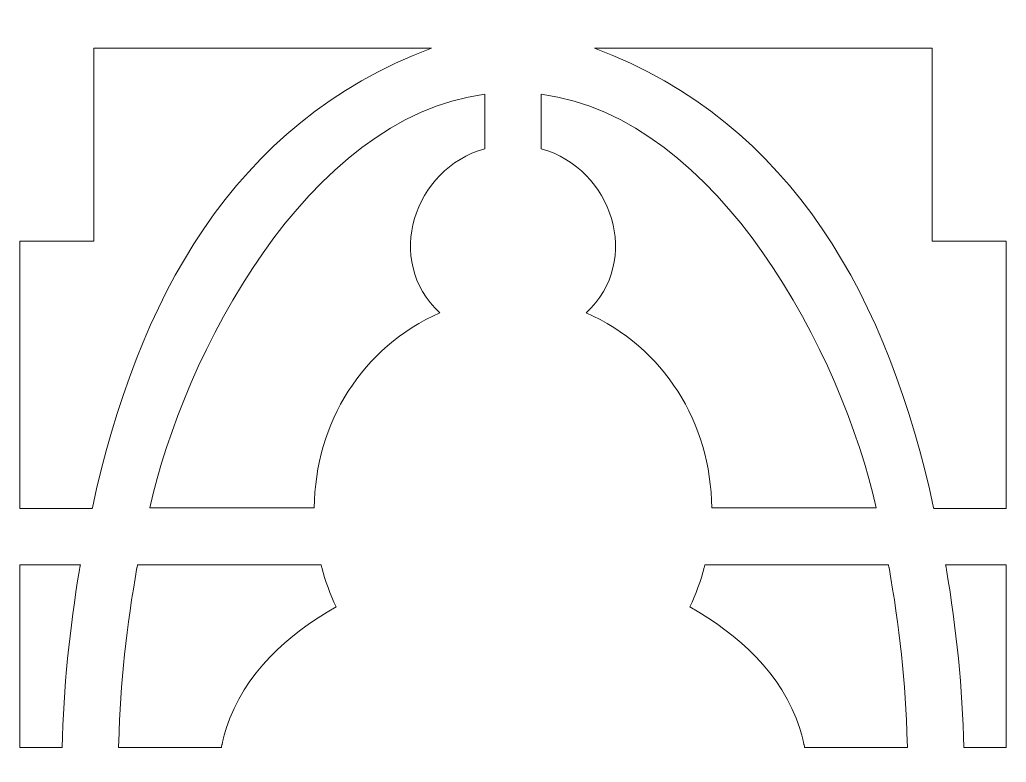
# Model space of a CAD drawing. Header units: centimetres. Extents: x -14.5 to -8.2, y -2.9 to 9.
# Drawn here: x -11.264 to -9.298, y -1.432 to 0.048 of the extents above; entities that cross this region are included whole.
import ezdxf

# ---------------------------------------------------------------- set-up
doc = ezdxf.new("R2010")
doc.units = ezdxf.units.CM
doc.header["$MEASUREMENT"] = 0
doc.layers.add('layer 1', color=7, linetype='Continuous')

msp = doc.modelspace()

# ---------------------------------------------------------------- linework, layer by layer
at = {"layer": 'layer 1', "color": 250, "lineweight": 9}
for points, knots in [([(-14.45908, 9.00076), (-14.45908, 9.00076), (-14.34683, 9.00076), (-14.34683, 9.00076), (-14.34683, 9.00076), (-14.34683, 9.00076), (-8.2929, 9.00076), (-8.2929, 9.00076), (-8.2929, 9.00076), (-8.2929, 9.00076), (-8.18065, 9.00076), (-8.18065, 9.00076), (-8.18065, 9.00076), (-8.18065, 9.00076), (-8.18065, 8.88851), (-8.18065, 8.88851), (-8.18065, 8.88851), (-8.18065, 8.88851), (-8.18065, -2.76204), (-8.18065, -2.76204), (-8.18065, -2.76204), (-8.18065, -2.76204), (-8.18065, -2.87429), (-8.18065, -2.87429), (-8.18065, -2.87429), (-8.18065, -2.87429), (-8.2929, -2.87429), (-8.2929, -2.87429), (-8.2929, -2.87429), (-8.2929, -2.87429), (-14.34683, -2.87429), (-14.34683, -2.87429), (-14.34683, -2.87429), (-14.34683, -2.87429), (-14.45908, -2.87429), (-14.45908, -2.87429), (-14.45908, -2.87429), (-14.45908, -2.87429), (-14.45908, -2.76204), (-14.45908, -2.76204), (-14.45908, -2.76204), (-14.45908, -2.76204), (-14.45908, 8.88851), (-14.45908, 8.88851), (-14.45908, 8.88851), (-14.45908, 8.88851), (-14.45908, 9.00076), (-14.45908, 9.00076)], [0, 0, 0, 0, 0.0769231, 0.0769231, 0.0769231, 0.0769231, 0.1538462, 0.1538462, 0.1538462, 0.1538462, 0.2307692, 0.2307692, 0.2307692, 0.2307692, 0.3076923, 0.3076923, 0.3076923, 0.3076923, 0.3846154, 0.3846154, 0.3846154, 0.3846154, 0.4615385, 0.4615385, 0.4615385, 0.4615385, 0.5384615, 0.5384615, 0.5384615, 0.5384615, 0.6153846, 0.6153846, 0.6153846, 0.6153846, 0.6923077, 0.6923077, 0.6923077, 0.6923077, 0.7692308, 0.7692308, 0.7692308, 0.7692308, 0.8461538, 0.8461538, 0.8461538, 0.8461538, 1, 1, 1, 1]), ([(-11.26361, -0.92574), (-11.26361, -0.92574), (-11.26361, -0.39312), (-11.26361, -0.39312), (-11.26361, -0.39312), (-11.26361, -0.39312), (-11.12195, -0.39312), (-11.12195, -0.39312), (-11.12195, -0.39312), (-11.12195, -0.39312), (-11.11602, -0.39312), (-11.11602, -0.39312), (-11.11602, -0.39312), (-11.11602, -0.39312), (-11.11602, -0.00817), (-11.11602, -0.00817), (-11.11602, -0.00817), (-11.11602, -0.00817), (-10.44323, -0.00817), (-10.44323, -0.00817), (-10.44323, -0.00817), (-10.84001, -0.1569), (-11.03062, -0.51374), (-11.11897, -0.92473), (-11.11897, -0.92473), (-11.11897, -0.92473), (-11.11905, -0.92506), (-11.11905, -0.92506), (-11.11905, -0.92506), (-11.11905, -0.92506), (-11.11906, -0.92506), (-11.11906, -0.92506), (-11.11906, -0.92506), (-11.11906, -0.92506), (-11.11913, -0.9254), (-11.11913, -0.9254), (-11.11913, -0.9254), (-11.11913, -0.9254), (-11.11913, -0.9254), (-11.11913, -0.9254), (-11.11913, -0.9254), (-11.11913, -0.9254), (-11.11923, -0.92574), (-11.11923, -0.92574), (-11.11923, -0.92574), (-11.11923, -0.92574), (-11.11924, -0.92574), (-11.11924, -0.92574), (-11.11924, -0.92574), (-11.11924, -0.92574), (-11.26361, -0.92574), (-11.26361, -0.92574)], [0, 0, 0, 0, 0.0714286, 0.0714286, 0.0714286, 0.0714286, 0.1428571, 0.1428571, 0.1428571, 0.1428571, 0.2142857, 0.2142857, 0.2142857, 0.2142857, 0.2857143, 0.2857143, 0.2857143, 0.2857143, 0.3571429, 0.3571429, 0.3571429, 0.3571429, 0.4285714, 0.4285714, 0.4285714, 0.4285714, 0.5, 0.5, 0.5, 0.5, 0.5714286, 0.5714286, 0.5714286, 0.5714286, 0.6428571, 0.6428571, 0.6428571, 0.6428571, 0.7142857, 0.7142857, 0.7142857, 0.7142857, 0.7857143, 0.7857143, 0.7857143, 0.7857143, 0.8571429, 0.8571429, 0.8571429, 0.8571429, 1, 1, 1, 1]), ([(-10.11863, -0.00817), (-10.11863, -0.00817), (-9.44586, -0.00817), (-9.44586, -0.00817), (-9.44586, -0.00817), (-9.44586, -0.00817), (-9.44586, -0.39209), (-9.44586, -0.39209), (-9.44586, -0.39209), (-9.44586, -0.39209), (-9.44584, -0.39209), (-9.44584, -0.39209), (-9.44584, -0.39209), (-9.44584, -0.39209), (-9.44584, -0.39312), (-9.44584, -0.39312), (-9.44584, -0.39312), (-9.44584, -0.39312), (-9.43989, -0.39312), (-9.43989, -0.39312), (-9.43989, -0.39312), (-9.43989, -0.39312), (-9.43957, -0.39312), (-9.43957, -0.39312), (-9.43957, -0.39312), (-9.43957, -0.39312), (-9.43364, -0.39311), (-9.43364, -0.39311), (-9.43364, -0.39311), (-9.43364, -0.39311), (-9.43331, -0.39311), (-9.43331, -0.39311), (-9.43331, -0.39311), (-9.43331, -0.39311), (-9.42738, -0.39312), (-9.42738, -0.39312), (-9.42738, -0.39312), (-9.42738, -0.39312), (-9.42704, -0.39312), (-9.42704, -0.39312), (-9.42704, -0.39312), (-9.42704, -0.39312), (-9.4211, -0.39312), (-9.4211, -0.39312), (-9.4211, -0.39312), (-9.4211, -0.39312), (-9.42073, -0.39312), (-9.42073, -0.39312), (-9.42073, -0.39312), (-9.42073, -0.39312), (-9.41484, -0.39312), (-9.41484, -0.39312), (-9.41484, -0.39312), (-9.41484, -0.39312), (-9.41448, -0.39312), (-9.41448, -0.39312), (-9.41448, -0.39312), (-9.41448, -0.39312), (-9.40855, -0.39312), (-9.40855, -0.39312), (-9.40855, -0.39312), (-9.40855, -0.39312), (-9.40819, -0.39312), (-9.40819, -0.39312), (-9.40819, -0.39312), (-9.40819, -0.39312), (-9.40224, -0.39312), (-9.40224, -0.39312), (-9.40224, -0.39312), (-9.40224, -0.39312), (-9.40192, -0.39312), (-9.40192, -0.39312), (-9.40192, -0.39312), (-9.40192, -0.39312), (-9.39598, -0.39312), (-9.39598, -0.39312), (-9.39598, -0.39312), (-9.39598, -0.39312), (-9.39563, -0.39312), (-9.39563, -0.39312), (-9.39563, -0.39312), (-9.39563, -0.39312), (-9.38969, -0.39312), (-9.38969, -0.39312), (-9.38969, -0.39312), (-9.38969, -0.39312), (-9.38937, -0.39312), (-9.38937, -0.39312), (-9.38937, -0.39312), (-9.38937, -0.39312), (-9.38343, -0.39312), (-9.38343, -0.39312), (-9.38343, -0.39312), (-9.38343, -0.39312), (-9.38308, -0.39312), (-9.38308, -0.39312), (-9.38308, -0.39312), (-9.38308, -0.39312), (-9.37714, -0.39312), (-9.37714, -0.39312), (-9.37714, -0.39312), (-9.37714, -0.39312), (-9.37683, -0.39312), (-9.37683, -0.39312), (-9.37683, -0.39312), (-9.37683, -0.39312), (-9.37086, -0.39312), (-9.37086, -0.39312), (-9.37086, -0.39312), (-9.37086, -0.39312), (-9.3705, -0.39312), (-9.3705, -0.39312), (-9.3705, -0.39312), (-9.3705, -0.39312), (-9.36457, -0.39312), (-9.36457, -0.39312), (-9.36457, -0.39312), (-9.36457, -0.39312), (-9.36426, -0.39312), (-9.36426, -0.39312), (-9.36426, -0.39312), (-9.36426, -0.39312), (-9.35832, -0.39312), (-9.35832, -0.39312), (-9.35832, -0.39312), (-9.35832, -0.39312), (-9.35796, -0.39308), (-9.35796, -0.39308), (-9.35796, -0.39308), (-9.35796, -0.39308), (-9.35202, -0.39312), (-9.35202, -0.39312), (-9.35202, -0.39312), (-9.35202, -0.39312), (-9.35169, -0.39312), (-9.35169, -0.39312), (-9.35169, -0.39312), (-9.35169, -0.39312), (-9.34576, -0.39312), (-9.34576, -0.39312), (-9.34576, -0.39312), (-9.34576, -0.39312), (-9.34539, -0.39312), (-9.34539, -0.39312), (-9.34539, -0.39312), (-9.34539, -0.39312), (-9.33946, -0.39312), (-9.33946, -0.39312), (-9.33946, -0.39312), (-9.33946, -0.39312), (-9.33913, -0.39315), (-9.33913, -0.39315), (-9.33913, -0.39315), (-9.33913, -0.39315), (-9.33319, -0.39312), (-9.33319, -0.39312), (-9.33319, -0.39312), (-9.33319, -0.39312), (-9.33287, -0.39312), (-9.33287, -0.39312), (-9.33287, -0.39312), (-9.33287, -0.39312), (-9.32694, -0.39312), (-9.32694, -0.39312), (-9.32694, -0.39312), (-9.32694, -0.39312), (-9.32661, -0.39312), (-9.32661, -0.39312), (-9.32661, -0.39312), (-9.32661, -0.39312), (-9.32066, -0.39312), (-9.32066, -0.39312), (-9.32066, -0.39312), (-9.32066, -0.39312), (-9.32031, -0.39312), (-9.32031, -0.39312), (-9.32031, -0.39312), (-9.32031, -0.39312), (-9.31437, -0.39312), (-9.31437, -0.39312), (-9.31437, -0.39312), (-9.31437, -0.39312), (-9.31406, -0.39312), (-9.31406, -0.39312), (-9.31406, -0.39312), (-9.31406, -0.39312), (-9.30811, -0.39312), (-9.30811, -0.39312), (-9.30811, -0.39312), (-9.30811, -0.39312), (-9.30777, -0.39312), (-9.30777, -0.39312), (-9.30777, -0.39312), (-9.30777, -0.39312), (-9.3018, -0.39312), (-9.3018, -0.39312), (-9.3018, -0.39312), (-9.3018, -0.39312), (-9.30149, -0.39311), (-9.30149, -0.39311), (-9.30149, -0.39311), (-9.30149, -0.39311), (-9.29827, -0.39312), (-9.29827, -0.39312), (-9.29827, -0.39312), (-9.29827, -0.39312), (-9.29827, -0.92574), (-9.29827, -0.92574), (-9.29827, -0.92574), (-9.29827, -0.92574), (-9.44264, -0.92574), (-9.44264, -0.92574), (-9.44264, -0.92574), (-9.44264, -0.92574), (-9.44265, -0.92574), (-9.44265, -0.92574), (-9.44265, -0.92574), (-9.44265, -0.92574), (-9.44274, -0.9254), (-9.44274, -0.9254), (-9.44274, -0.9254), (-9.44274, -0.9254), (-9.44274, -0.9254), (-9.44274, -0.9254), (-9.44274, -0.9254), (-9.44274, -0.9254), (-9.4428, -0.92506), (-9.4428, -0.92506), (-9.4428, -0.92506), (-9.4428, -0.92506), (-9.44282, -0.92506), (-9.44282, -0.92506), (-9.44282, -0.92506), (-9.44282, -0.92506), (-9.4429, -0.92473), (-9.4429, -0.92473), (-9.4429, -0.92473), (-9.53123, -0.51374), (-9.72185, -0.1569), (-10.11863, -0.00817)], [0, 0, 0, 0, 0.0163934, 0.0163934, 0.0163934, 0.0163934, 0.0327869, 0.0327869, 0.0327869, 0.0327869, 0.0491803, 0.0491803, 0.0491803, 0.0491803, 0.0655738, 0.0655738, 0.0655738, 0.0655738, 0.0819672, 0.0819672, 0.0819672, 0.0819672, 0.0983607, 0.0983607, 0.0983607, 0.0983607, 0.1147541, 0.1147541, 0.1147541, 0.1147541, 0.1311475, 0.1311475, 0.1311475, 0.1311475, 0.147541, 0.147541, 0.147541, 0.147541, 0.1639344, 0.1639344, 0.1639344, 0.1639344, 0.1803279, 0.1803279, 0.1803279, 0.1803279, 0.1967213, 0.1967213, 0.1967213, 0.1967213, 0.2131148, 0.2131148, 0.2131148, 0.2131148, 0.2295082, 0.2295082, 0.2295082, 0.2295082, 0.2459016, 0.2459016, 0.2459016, 0.2459016, 0.2622951, 0.2622951, 0.2622951, 0.2622951, 0.2786885, 0.2786885, 0.2786885, 0.2786885, 0.295082, 0.295082, 0.295082, 0.295082, 0.3114754, 0.3114754, 0.3114754, 0.3114754, 0.3278689, 0.3278689, 0.3278689, 0.3278689, 0.3442623, 0.3442623, 0.3442623, 0.3442623, 0.3606557, 0.3606557, 0.3606557, 0.3606557, 0.3770492, 0.3770492, 0.3770492, 0.3770492, 0.3934426, 0.3934426, 0.3934426, 0.3934426, 0.4098361, 0.4098361, 0.4098361, 0.4098361, 0.4262295, 0.4262295, 0.4262295, 0.4262295, 0.442623, 0.442623, 0.442623, 0.442623, 0.4590164, 0.4590164, 0.4590164, 0.4590164, 0.4754098, 0.4754098, 0.4754098, 0.4754098, 0.4918033, 0.4918033, 0.4918033, 0.4918033, 0.5081967, 0.5081967, 0.5081967, 0.5081967, 0.5245902, 0.5245902, 0.5245902, 0.5245902, 0.5409836, 0.5409836, 0.5409836, 0.5409836, 0.557377, 0.557377, 0.557377, 0.557377, 0.5737705, 0.5737705, 0.5737705, 0.5737705, 0.5901639, 0.5901639, 0.5901639, 0.5901639, 0.6065574, 0.6065574, 0.6065574, 0.6065574, 0.6229508, 0.6229508, 0.6229508, 0.6229508, 0.6393443, 0.6393443, 0.6393443, 0.6393443, 0.6557377, 0.6557377, 0.6557377, 0.6557377, 0.6721311, 0.6721311, 0.6721311, 0.6721311, 0.6885246, 0.6885246, 0.6885246, 0.6885246, 0.704918, 0.704918, 0.704918, 0.704918, 0.7213115, 0.7213115, 0.7213115, 0.7213115, 0.7377049, 0.7377049, 0.7377049, 0.7377049, 0.7540984, 0.7540984, 0.7540984, 0.7540984, 0.7704918, 0.7704918, 0.7704918, 0.7704918, 0.7868852, 0.7868852, 0.7868852, 0.7868852, 0.8032787, 0.8032787, 0.8032787, 0.8032787, 0.8196721, 0.8196721, 0.8196721, 0.8196721, 0.8360656, 0.8360656, 0.8360656, 0.8360656, 0.852459, 0.852459, 0.852459, 0.852459, 0.8688525, 0.8688525, 0.8688525, 0.8688525, 0.8852459, 0.8852459, 0.8852459, 0.8852459, 0.9016393, 0.9016393, 0.9016393, 0.9016393, 0.9180328, 0.9180328, 0.9180328, 0.9180328, 0.9344262, 0.9344262, 0.9344262, 0.9344262, 0.9508197, 0.9508197, 0.9508197, 0.9508197, 0.9672131, 0.9672131, 0.9672131, 0.9672131, 1, 1, 1, 1]), ([(-11.00444, -0.92473), (-10.93746, -0.6215), (-10.69259, -0.1474), (-10.33721, -0.09995), (-10.33721, -0.09995), (-10.33721, -0.09995), (-10.33721, -0.20886), (-10.33721, -0.20886), (-10.33721, -0.20886), (-10.47836, -0.24773), (-10.53941, -0.43215), (-10.42657, -0.53552), (-10.42657, -0.53552), (-10.42657, -0.53552), (-10.42658, -0.53553), (-10.42658, -0.53553), (-10.42658, -0.53553), (-10.58113, -0.60412), (-10.6756, -0.75477), (-10.67674, -0.92472), (-10.67674, -0.92472), (-10.67674, -0.92472), (-11.00444, -0.92473), (-11.00444, -0.92473)], [0, 0, 0, 0, 0.1428571, 0.1428571, 0.1428571, 0.1428571, 0.2857143, 0.2857143, 0.2857143, 0.2857143, 0.4285714, 0.4285714, 0.4285714, 0.4285714, 0.5714286, 0.5714286, 0.5714286, 0.5714286, 0.7142857, 0.7142857, 0.7142857, 0.7142857, 1, 1, 1, 1]), ([(-9.55743, -0.92473), (-9.6244, -0.6215), (-9.86927, -0.1474), (-10.22466, -0.09995), (-10.22466, -0.09995), (-10.22466, -0.09995), (-10.22466, -0.20886), (-10.22466, -0.20886), (-10.22466, -0.20886), (-10.08353, -0.24773), (-10.02246, -0.43214), (-10.13531, -0.53552), (-10.13531, -0.53552), (-10.13531, -0.53552), (-10.13528, -0.53553), (-10.13528, -0.53553), (-10.13528, -0.53553), (-9.98077, -0.60412), (-9.88627, -0.75476), (-9.88513, -0.92473), (-9.88513, -0.92473), (-9.88513, -0.92473), (-9.55743, -0.92473), (-9.55743, -0.92473)], [0, 0, 0, 0, 0.1428571, 0.1428571, 0.1428571, 0.1428571, 0.2857143, 0.2857143, 0.2857143, 0.2857143, 0.4285714, 0.4285714, 0.4285714, 0.4285714, 0.5714286, 0.5714286, 0.5714286, 0.5714286, 0.7142857, 0.7142857, 0.7142857, 0.7142857, 1, 1, 1, 1]), ([(-11.26361, -1.4023), (-11.26361, -1.4023), (-11.26361, -1.03798), (-11.26361, -1.03798), (-11.26361, -1.03798), (-11.26361, -1.03798), (-11.14289, -1.03798), (-11.14289, -1.03798), (-11.14289, -1.03798), (-11.14289, -1.03798), (-11.14363, -1.04243), (-11.14363, -1.04243), (-11.14363, -1.04243), (-11.14363, -1.04243), (-11.14363, -1.04241), (-11.14363, -1.04241), (-11.14363, -1.04241), (-11.14363, -1.04241), (-11.14365, -1.04243), (-11.14365, -1.04243), (-11.14365, -1.04243), (-11.14365, -1.04243), (-11.14367, -1.04243), (-11.14367, -1.04243), (-11.14367, -1.04243), (-11.14367, -1.04243), (-11.14462, -1.0479), (-11.14462, -1.0479), (-11.14462, -1.0479), (-11.14462, -1.0479), (-11.14463, -1.04789), (-11.14463, -1.04789), (-11.14463, -1.04789), (-11.14463, -1.04789), (-11.14464, -1.04788), (-11.14464, -1.04788), (-11.14464, -1.04788), (-11.14464, -1.04788), (-11.14466, -1.04789), (-11.14466, -1.04789), (-11.14466, -1.04789), (-11.16407, -1.16499), (-11.17638, -1.28371), (-11.1793, -1.4023), (-11.1793, -1.4023), (-11.1793, -1.4023), (-11.17931, -1.4023), (-11.17931, -1.4023), (-11.17931, -1.4023), (-11.17931, -1.4023), (-11.26361, -1.4023), (-11.26361, -1.4023)], [0, 0, 0, 0, 0.0714286, 0.0714286, 0.0714286, 0.0714286, 0.1428571, 0.1428571, 0.1428571, 0.1428571, 0.2142857, 0.2142857, 0.2142857, 0.2142857, 0.2857143, 0.2857143, 0.2857143, 0.2857143, 0.3571429, 0.3571429, 0.3571429, 0.3571429, 0.4285714, 0.4285714, 0.4285714, 0.4285714, 0.5, 0.5, 0.5, 0.5, 0.5714286, 0.5714286, 0.5714286, 0.5714286, 0.6428571, 0.6428571, 0.6428571, 0.6428571, 0.7142857, 0.7142857, 0.7142857, 0.7142857, 0.7857143, 0.7857143, 0.7857143, 0.7857143, 0.8571429, 0.8571429, 0.8571429, 0.8571429, 1, 1, 1, 1]), ([(-10.63315, -1.12154), (-10.73015, -1.17719), (-10.81656, -1.25393), (-10.8521, -1.3639), (-10.8521, -1.3639), (-10.8521, -1.3639), (-10.85211, -1.3639), (-10.85211, -1.3639), (-10.85211, -1.3639), (-10.85211, -1.3639), (-10.85251, -1.36515), (-10.85251, -1.36515), (-10.85251, -1.36515), (-10.85251, -1.36515), (-10.85252, -1.36515), (-10.85252, -1.36515), (-10.85252, -1.36515), (-10.85252, -1.36515), (-10.85346, -1.36827), (-10.85346, -1.36827), (-10.85346, -1.36827), (-10.85346, -1.36827), (-10.85347, -1.36827), (-10.85347, -1.36827), (-10.85347, -1.36827), (-10.85347, -1.36827), (-10.85364, -1.36887), (-10.85364, -1.36887), (-10.85364, -1.36887), (-10.85364, -1.36887), (-10.85365, -1.36887), (-10.85365, -1.36887), (-10.85365, -1.36887), (-10.85365, -1.36887), (-10.85367, -1.36894), (-10.85367, -1.36894), (-10.85367, -1.36894), (-10.85367, -1.36894), (-10.85368, -1.36893), (-10.85368, -1.36893), (-10.85368, -1.36893), (-10.85368, -1.36893), (-10.85475, -1.37266), (-10.85475, -1.37266), (-10.85475, -1.37266), (-10.85475, -1.37266), (-10.85476, -1.37266), (-10.85476, -1.37266), (-10.85476, -1.37266), (-10.85476, -1.37266), (-10.8549, -1.3732), (-10.8549, -1.3732), (-10.8549, -1.3732), (-10.8549, -1.3732), (-10.85492, -1.37322), (-10.85492, -1.37322), (-10.85492, -1.37322), (-10.85492, -1.37322), (-10.85606, -1.37735), (-10.85606, -1.37735), (-10.85606, -1.37735), (-10.85606, -1.37735), (-10.85607, -1.37735), (-10.85607, -1.37735), (-10.85607, -1.37735), (-10.85607, -1.37735), (-10.85619, -1.37783), (-10.85619, -1.37783), (-10.85619, -1.37783), (-10.85619, -1.37783), (-10.8562, -1.37783), (-10.8562, -1.37783), (-10.8562, -1.37783), (-10.8562, -1.37783), (-10.85742, -1.38252), (-10.85742, -1.38252), (-10.85742, -1.38252), (-10.85742, -1.38252), (-10.85744, -1.38252), (-10.85744, -1.38252), (-10.85744, -1.38252), (-10.85744, -1.38252), (-10.85745, -1.38262), (-10.85745, -1.38262), (-10.85745, -1.38262), (-10.85745, -1.38262), (-10.85746, -1.38262), (-10.85746, -1.38262), (-10.85746, -1.38262), (-10.85746, -1.38262), (-10.85821, -1.38568), (-10.85821, -1.38568), (-10.85821, -1.38568), (-10.85821, -1.38568), (-10.85822, -1.38568), (-10.85822, -1.38568), (-10.85822, -1.38568), (-10.85822, -1.38568), (-10.85834, -1.38626), (-10.85834, -1.38626), (-10.85834, -1.38626), (-10.85834, -1.38626), (-10.85835, -1.38626), (-10.85835, -1.38626), (-10.85835, -1.38626), (-10.85835, -1.38626), (-10.85957, -1.39158), (-10.85957, -1.39158), (-10.85957, -1.39158), (-10.85957, -1.39158), (-10.85959, -1.39158), (-10.85959, -1.39158), (-10.85959, -1.39158), (-10.85959, -1.39158), (-10.85971, -1.39215), (-10.85971, -1.39215), (-10.85971, -1.39215), (-10.85971, -1.39215), (-10.85972, -1.39215), (-10.85972, -1.39215), (-10.85972, -1.39215), (-10.85972, -1.39215), (-10.86044, -1.39567), (-10.86044, -1.39567), (-10.86044, -1.39567), (-10.86044, -1.39567), (-10.86046, -1.39569), (-10.86046, -1.39569), (-10.86046, -1.39569), (-10.86046, -1.39569), (-10.86056, -1.39623), (-10.86056, -1.39623), (-10.86056, -1.39623), (-10.86056, -1.39623), (-10.86058, -1.39623), (-10.86058, -1.39623), (-10.86058, -1.39623), (-10.86058, -1.39623), (-10.86071, -1.39692), (-10.86071, -1.39692), (-10.86071, -1.39692), (-10.86071, -1.39692), (-10.86072, -1.39691), (-10.86072, -1.39691), (-10.86072, -1.39691), (-10.86072, -1.39691), (-10.8614, -1.40038), (-10.8614, -1.40038), (-10.8614, -1.40038), (-10.8614, -1.40038), (-10.86141, -1.40038), (-10.86141, -1.40038), (-10.86141, -1.40038), (-10.86141, -1.40038), (-10.8618, -1.4023), (-10.8618, -1.4023), (-10.8618, -1.4023), (-10.8618, -1.4023), (-10.86178, -1.40231), (-10.86178, -1.40231), (-10.86178, -1.40231), (-10.86178, -1.40231), (-10.8618, -1.4023), (-10.8618, -1.4023), (-10.8618, -1.4023), (-10.8618, -1.4023), (-11.06672, -1.4023), (-11.06672, -1.4023), (-11.06672, -1.4023), (-11.06672, -1.4023), (-11.06658, -1.3974), (-11.06658, -1.3974), (-11.06658, -1.3974), (-11.06658, -1.3974), (-11.06657, -1.3974), (-11.06657, -1.3974), (-11.06657, -1.3974), (-11.06657, -1.3974), (-11.06656, -1.3974), (-11.06656, -1.3974), (-11.06656, -1.3974), (-11.06656, -1.3974), (-11.06656, -1.39738), (-11.06656, -1.39738), (-11.06656, -1.39738), (-11.06656, -1.39738), (-11.06642, -1.39145), (-11.06642, -1.39145), (-11.06642, -1.39145), (-11.06642, -1.39145), (-11.06641, -1.39145), (-11.06641, -1.39145), (-11.06641, -1.39145), (-11.06641, -1.39145), (-11.0664, -1.39145), (-11.0664, -1.39145), (-11.0664, -1.39145), (-11.0664, -1.39145), (-11.0664, -1.39143), (-11.0664, -1.39143), (-11.0664, -1.39143), (-11.06308, -1.27453), (-11.05036, -1.15787), (-11.03003, -1.04344), (-11.03003, -1.04344), (-11.03003, -1.04344), (-11.03002, -1.04344), (-11.03002, -1.04344), (-11.03002, -1.04344), (-11.03002, -1.04344), (-11.03001, -1.04344), (-11.03001, -1.04344), (-11.03001, -1.04344), (-11.03001, -1.04344), (-11.03, -1.04344), (-11.03, -1.04344), (-11.03, -1.04344), (-11.03, -1.04344), (-11.02905, -1.03798), (-11.02905, -1.03798), (-11.02905, -1.03798), (-11.02905, -1.03798), (-11.02903, -1.03798), (-11.02903, -1.03798), (-11.02903, -1.03798), (-11.02903, -1.03798), (-11.02902, -1.03798), (-11.02902, -1.03798), (-11.02902, -1.03798), (-11.02902, -1.03798), (-11.02901, -1.03798), (-11.02901, -1.03798), (-11.02901, -1.03798), (-11.02901, -1.03798), (-10.66334, -1.03798), (-10.66334, -1.03798), (-10.66334, -1.03798), (-10.66334, -1.03798), (-10.66334, -1.03798), (-10.66334, -1.03798), (-10.66334, -1.03798), (-10.66334, -1.03798), (-10.66299, -1.03937), (-10.66299, -1.03937), (-10.66299, -1.03937), (-10.66299, -1.03937), (-10.66298, -1.03937), (-10.66298, -1.03937), (-10.66298, -1.03937), (-10.66298, -1.03937), (-10.66265, -1.04073), (-10.66265, -1.04073), (-10.66265, -1.04073), (-10.66265, -1.04073), (-10.66264, -1.04073), (-10.66264, -1.04073), (-10.66264, -1.04073), (-10.66264, -1.04073), (-10.66228, -1.04211), (-10.66228, -1.04211), (-10.66228, -1.04211), (-10.66228, -1.04211), (-10.66227, -1.04212), (-10.66227, -1.04212), (-10.66227, -1.04212), (-10.66227, -1.04212), (-10.66196, -1.04347), (-10.66196, -1.04347), (-10.66196, -1.04347), (-10.66196, -1.04347), (-10.66195, -1.04347), (-10.66195, -1.04347), (-10.66195, -1.04347), (-10.65498, -1.07021), (-10.64515, -1.09654), (-10.63315, -1.12154)], [0, 0, 0, 0, 0.0142857, 0.0142857, 0.0142857, 0.0142857, 0.0285714, 0.0285714, 0.0285714, 0.0285714, 0.0428571, 0.0428571, 0.0428571, 0.0428571, 0.0571429, 0.0571429, 0.0571429, 0.0571429, 0.0714286, 0.0714286, 0.0714286, 0.0714286, 0.0857143, 0.0857143, 0.0857143, 0.0857143, 0.1, 0.1, 0.1, 0.1, 0.1142857, 0.1142857, 0.1142857, 0.1142857, 0.1285714, 0.1285714, 0.1285714, 0.1285714, 0.1428571, 0.1428571, 0.1428571, 0.1428571, 0.1571429, 0.1571429, 0.1571429, 0.1571429, 0.1714286, 0.1714286, 0.1714286, 0.1714286, 0.1857143, 0.1857143, 0.1857143, 0.1857143, 0.2, 0.2, 0.2, 0.2, 0.2142857, 0.2142857, 0.2142857, 0.2142857, 0.2285714, 0.2285714, 0.2285714, 0.2285714, 0.2428571, 0.2428571, 0.2428571, 0.2428571, 0.2571429, 0.2571429, 0.2571429, 0.2571429, 0.2714286, 0.2714286, 0.2714286, 0.2714286, 0.2857143, 0.2857143, 0.2857143, 0.2857143, 0.3, 0.3, 0.3, 0.3, 0.3142857, 0.3142857, 0.3142857, 0.3142857, 0.3285714, 0.3285714, 0.3285714, 0.3285714, 0.3428571, 0.3428571, 0.3428571, 0.3428571, 0.3571429, 0.3571429, 0.3571429, 0.3571429, 0.3714286, 0.3714286, 0.3714286, 0.3714286, 0.3857143, 0.3857143, 0.3857143, 0.3857143, 0.4, 0.4, 0.4, 0.4, 0.4142857, 0.4142857, 0.4142857, 0.4142857, 0.4285714, 0.4285714, 0.4285714, 0.4285714, 0.4428571, 0.4428571, 0.4428571, 0.4428571, 0.4571429, 0.4571429, 0.4571429, 0.4571429, 0.4714286, 0.4714286, 0.4714286, 0.4714286, 0.4857143, 0.4857143, 0.4857143, 0.4857143, 0.5, 0.5, 0.5, 0.5, 0.5142857, 0.5142857, 0.5142857, 0.5142857, 0.5285714, 0.5285714, 0.5285714, 0.5285714, 0.5428571, 0.5428571, 0.5428571, 0.5428571, 0.5571429, 0.5571429, 0.5571429, 0.5571429, 0.5714286, 0.5714286, 0.5714286, 0.5714286, 0.5857143, 0.5857143, 0.5857143, 0.5857143, 0.6, 0.6, 0.6, 0.6, 0.6142857, 0.6142857, 0.6142857, 0.6142857, 0.6285714, 0.6285714, 0.6285714, 0.6285714, 0.6428571, 0.6428571, 0.6428571, 0.6428571, 0.6571429, 0.6571429, 0.6571429, 0.6571429, 0.6714286, 0.6714286, 0.6714286, 0.6714286, 0.6857143, 0.6857143, 0.6857143, 0.6857143, 0.7, 0.7, 0.7, 0.7, 0.7142857, 0.7142857, 0.7142857, 0.7142857, 0.7285714, 0.7285714, 0.7285714, 0.7285714, 0.7428571, 0.7428571, 0.7428571, 0.7428571, 0.7571429, 0.7571429, 0.7571429, 0.7571429, 0.7714286, 0.7714286, 0.7714286, 0.7714286, 0.7857143, 0.7857143, 0.7857143, 0.7857143, 0.8, 0.8, 0.8, 0.8, 0.8142857, 0.8142857, 0.8142857, 0.8142857, 0.8285714, 0.8285714, 0.8285714, 0.8285714, 0.8428571, 0.8428571, 0.8428571, 0.8428571, 0.8571429, 0.8571429, 0.8571429, 0.8571429, 0.8714286, 0.8714286, 0.8714286, 0.8714286, 0.8857143, 0.8857143, 0.8857143, 0.8857143, 0.9, 0.9, 0.9, 0.9, 0.9142857, 0.9142857, 0.9142857, 0.9142857, 0.9285714, 0.9285714, 0.9285714, 0.9285714, 0.9428571, 0.9428571, 0.9428571, 0.9428571, 0.9571429, 0.9571429, 0.9571429, 0.9571429, 0.9714286, 0.9714286, 0.9714286, 0.9714286, 1, 1, 1, 1]), ([(-9.92872, -1.12154), (-9.83173, -1.17719), (-9.74533, -1.25393), (-9.70978, -1.3639), (-9.70978, -1.3639), (-9.70978, -1.3639), (-9.70977, -1.3639), (-9.70977, -1.3639), (-9.70977, -1.3639), (-9.70977, -1.3639), (-9.70937, -1.36515), (-9.70937, -1.36515), (-9.70937, -1.36515), (-9.70937, -1.36515), (-9.70936, -1.36515), (-9.70936, -1.36515), (-9.70936, -1.36515), (-9.70936, -1.36515), (-9.70841, -1.36827), (-9.70841, -1.36827), (-9.70841, -1.36827), (-9.70841, -1.36827), (-9.7084, -1.36827), (-9.7084, -1.36827), (-9.7084, -1.36827), (-9.7084, -1.36827), (-9.70824, -1.36887), (-9.70824, -1.36887), (-9.70824, -1.36887), (-9.70824, -1.36887), (-9.70822, -1.36887), (-9.70822, -1.36887), (-9.70822, -1.36887), (-9.70822, -1.36887), (-9.70821, -1.36893), (-9.70821, -1.36893), (-9.70821, -1.36893), (-9.70821, -1.36893), (-9.70819, -1.36893), (-9.70819, -1.36893), (-9.70819, -1.36893), (-9.70819, -1.36893), (-9.70712, -1.37266), (-9.70712, -1.37266), (-9.70712, -1.37266), (-9.70712, -1.37266), (-9.70711, -1.37266), (-9.70711, -1.37266), (-9.70711, -1.37266), (-9.70711, -1.37266), (-9.70697, -1.3732), (-9.70697, -1.3732), (-9.70697, -1.3732), (-9.70697, -1.3732), (-9.70695, -1.3732), (-9.70695, -1.3732), (-9.70695, -1.3732), (-9.70695, -1.3732), (-9.70581, -1.37735), (-9.70581, -1.37735), (-9.70581, -1.37735), (-9.70581, -1.37735), (-9.70579, -1.37735), (-9.70579, -1.37735), (-9.70579, -1.37735), (-9.70579, -1.37735), (-9.70568, -1.37783), (-9.70568, -1.37783), (-9.70568, -1.37783), (-9.70568, -1.37783), (-9.70567, -1.37783), (-9.70567, -1.37783), (-9.70567, -1.37783), (-9.70567, -1.37783), (-9.70445, -1.38252), (-9.70445, -1.38252), (-9.70445, -1.38252), (-9.70445, -1.38252), (-9.70444, -1.38252), (-9.70444, -1.38252), (-9.70444, -1.38252), (-9.70444, -1.38252), (-9.70443, -1.38262), (-9.70443, -1.38262), (-9.70443, -1.38262), (-9.70443, -1.38262), (-9.70442, -1.38262), (-9.70442, -1.38262), (-9.70442, -1.38262), (-9.70442, -1.38262), (-9.70366, -1.38568), (-9.70366, -1.38568), (-9.70366, -1.38568), (-9.70366, -1.38568), (-9.70365, -1.38568), (-9.70365, -1.38568), (-9.70365, -1.38568), (-9.70365, -1.38568), (-9.70354, -1.38626), (-9.70354, -1.38626), (-9.70354, -1.38626), (-9.70354, -1.38626), (-9.70351, -1.38626), (-9.70351, -1.38626), (-9.70351, -1.38626), (-9.70351, -1.38626), (-9.7023, -1.39158), (-9.7023, -1.39158), (-9.7023, -1.39158), (-9.7023, -1.39158), (-9.70228, -1.39158), (-9.70228, -1.39158), (-9.70228, -1.39158), (-9.70228, -1.39158), (-9.70216, -1.39215), (-9.70216, -1.39215), (-9.70216, -1.39215), (-9.70216, -1.39215), (-9.70215, -1.39215), (-9.70215, -1.39215), (-9.70215, -1.39215), (-9.70215, -1.39215), (-9.70139, -1.39567), (-9.70139, -1.39567), (-9.70139, -1.39567), (-9.70139, -1.39567), (-9.70139, -1.39567), (-9.70139, -1.39567), (-9.70139, -1.39567), (-9.70139, -1.39567), (-9.70131, -1.39623), (-9.70131, -1.39623), (-9.70131, -1.39623), (-9.70131, -1.39623), (-9.7013, -1.39623), (-9.7013, -1.39623), (-9.7013, -1.39623), (-9.7013, -1.39623), (-9.70116, -1.39692), (-9.70116, -1.39692), (-9.70116, -1.39692), (-9.70116, -1.39692), (-9.70115, -1.39692), (-9.70115, -1.39692), (-9.70115, -1.39692), (-9.70115, -1.39692), (-9.7005, -1.40038), (-9.7005, -1.40038), (-9.7005, -1.40038), (-9.7005, -1.40038), (-9.70045, -1.40037), (-9.70045, -1.40037), (-9.70045, -1.40037), (-9.70045, -1.40037), (-9.70009, -1.4023), (-9.70009, -1.4023), (-9.70009, -1.4023), (-9.70009, -1.4023), (-9.70009, -1.4023), (-9.70009, -1.4023), (-9.70009, -1.4023), (-9.70009, -1.4023), (-9.70009, -1.4023), (-9.70009, -1.4023), (-9.70009, -1.4023), (-9.70009, -1.4023), (-9.49516, -1.40231), (-9.49516, -1.40231), (-9.49516, -1.40231), (-9.49516, -1.40231), (-9.49529, -1.3974), (-9.49529, -1.3974), (-9.49529, -1.3974), (-9.49529, -1.3974), (-9.4953, -1.3974), (-9.4953, -1.3974), (-9.4953, -1.3974), (-9.4953, -1.3974), (-9.49531, -1.3974), (-9.49531, -1.3974), (-9.49531, -1.3974), (-9.49531, -1.3974), (-9.49531, -1.39738), (-9.49531, -1.39738), (-9.49531, -1.39738), (-9.49531, -1.39738), (-9.49545, -1.39145), (-9.49545, -1.39145), (-9.49545, -1.39145), (-9.49545, -1.39145), (-9.49546, -1.39145), (-9.49546, -1.39145), (-9.49546, -1.39145), (-9.49546, -1.39145), (-9.49547, -1.39145), (-9.49547, -1.39145), (-9.49547, -1.39145), (-9.49547, -1.39145), (-9.49547, -1.39143), (-9.49547, -1.39143), (-9.49547, -1.39143), (-9.49876, -1.27453), (-9.51151, -1.15787), (-9.53184, -1.04344), (-9.53184, -1.04344), (-9.53184, -1.04344), (-9.53185, -1.04344), (-9.53185, -1.04344), (-9.53185, -1.04344), (-9.53185, -1.04344), (-9.53186, -1.04344), (-9.53186, -1.04344), (-9.53186, -1.04344), (-9.53186, -1.04344), (-9.53187, -1.04344), (-9.53187, -1.04344), (-9.53187, -1.04344), (-9.53187, -1.04344), (-9.53283, -1.03798), (-9.53283, -1.03798), (-9.53283, -1.03798), (-9.53283, -1.03798), (-9.53284, -1.03797), (-9.53284, -1.03797), (-9.53284, -1.03797), (-9.53284, -1.03797), (-9.53286, -1.03798), (-9.53286, -1.03798), (-9.53286, -1.03798), (-9.53286, -1.03798), (-9.53287, -1.03798), (-9.53287, -1.03798), (-9.53287, -1.03798), (-9.53287, -1.03798), (-9.89852, -1.03797), (-9.89852, -1.03797), (-9.89852, -1.03797), (-9.89852, -1.03797), (-9.89852, -1.03798), (-9.89852, -1.03798), (-9.89852, -1.03798), (-9.89852, -1.03798), (-9.89889, -1.03935), (-9.89889, -1.03935), (-9.89889, -1.03935), (-9.89889, -1.03935), (-9.8989, -1.03937), (-9.8989, -1.03937), (-9.8989, -1.03937), (-9.8989, -1.03937), (-9.89922, -1.04073), (-9.89922, -1.04073), (-9.89922, -1.04073), (-9.89922, -1.04073), (-9.89923, -1.04073), (-9.89923, -1.04073), (-9.89923, -1.04073), (-9.89923, -1.04073), (-9.89958, -1.04211), (-9.89958, -1.04211), (-9.89958, -1.04211), (-9.89958, -1.04211), (-9.8996, -1.04211), (-9.8996, -1.04211), (-9.8996, -1.04211), (-9.8996, -1.04211), (-9.89993, -1.04347), (-9.89993, -1.04347), (-9.89993, -1.04347), (-9.89993, -1.04347), (-9.89994, -1.04347), (-9.89994, -1.04347), (-9.89994, -1.04347), (-9.90688, -1.07021), (-9.91672, -1.09653), (-9.92872, -1.12154)], [0, 0, 0, 0, 0.0142857, 0.0142857, 0.0142857, 0.0142857, 0.0285714, 0.0285714, 0.0285714, 0.0285714, 0.0428571, 0.0428571, 0.0428571, 0.0428571, 0.0571429, 0.0571429, 0.0571429, 0.0571429, 0.0714286, 0.0714286, 0.0714286, 0.0714286, 0.0857143, 0.0857143, 0.0857143, 0.0857143, 0.1, 0.1, 0.1, 0.1, 0.1142857, 0.1142857, 0.1142857, 0.1142857, 0.1285714, 0.1285714, 0.1285714, 0.1285714, 0.1428571, 0.1428571, 0.1428571, 0.1428571, 0.1571429, 0.1571429, 0.1571429, 0.1571429, 0.1714286, 0.1714286, 0.1714286, 0.1714286, 0.1857143, 0.1857143, 0.1857143, 0.1857143, 0.2, 0.2, 0.2, 0.2, 0.2142857, 0.2142857, 0.2142857, 0.2142857, 0.2285714, 0.2285714, 0.2285714, 0.2285714, 0.2428571, 0.2428571, 0.2428571, 0.2428571, 0.2571429, 0.2571429, 0.2571429, 0.2571429, 0.2714286, 0.2714286, 0.2714286, 0.2714286, 0.2857143, 0.2857143, 0.2857143, 0.2857143, 0.3, 0.3, 0.3, 0.3, 0.3142857, 0.3142857, 0.3142857, 0.3142857, 0.3285714, 0.3285714, 0.3285714, 0.3285714, 0.3428571, 0.3428571, 0.3428571, 0.3428571, 0.3571429, 0.3571429, 0.3571429, 0.3571429, 0.3714286, 0.3714286, 0.3714286, 0.3714286, 0.3857143, 0.3857143, 0.3857143, 0.3857143, 0.4, 0.4, 0.4, 0.4, 0.4142857, 0.4142857, 0.4142857, 0.4142857, 0.4285714, 0.4285714, 0.4285714, 0.4285714, 0.4428571, 0.4428571, 0.4428571, 0.4428571, 0.4571429, 0.4571429, 0.4571429, 0.4571429, 0.4714286, 0.4714286, 0.4714286, 0.4714286, 0.4857143, 0.4857143, 0.4857143, 0.4857143, 0.5, 0.5, 0.5, 0.5, 0.5142857, 0.5142857, 0.5142857, 0.5142857, 0.5285714, 0.5285714, 0.5285714, 0.5285714, 0.5428571, 0.5428571, 0.5428571, 0.5428571, 0.5571429, 0.5571429, 0.5571429, 0.5571429, 0.5714286, 0.5714286, 0.5714286, 0.5714286, 0.5857143, 0.5857143, 0.5857143, 0.5857143, 0.6, 0.6, 0.6, 0.6, 0.6142857, 0.6142857, 0.6142857, 0.6142857, 0.6285714, 0.6285714, 0.6285714, 0.6285714, 0.6428571, 0.6428571, 0.6428571, 0.6428571, 0.6571429, 0.6571429, 0.6571429, 0.6571429, 0.6714286, 0.6714286, 0.6714286, 0.6714286, 0.6857143, 0.6857143, 0.6857143, 0.6857143, 0.7, 0.7, 0.7, 0.7, 0.7142857, 0.7142857, 0.7142857, 0.7142857, 0.7285714, 0.7285714, 0.7285714, 0.7285714, 0.7428571, 0.7428571, 0.7428571, 0.7428571, 0.7571429, 0.7571429, 0.7571429, 0.7571429, 0.7714286, 0.7714286, 0.7714286, 0.7714286, 0.7857143, 0.7857143, 0.7857143, 0.7857143, 0.8, 0.8, 0.8, 0.8, 0.8142857, 0.8142857, 0.8142857, 0.8142857, 0.8285714, 0.8285714, 0.8285714, 0.8285714, 0.8428571, 0.8428571, 0.8428571, 0.8428571, 0.8571429, 0.8571429, 0.8571429, 0.8571429, 0.8714286, 0.8714286, 0.8714286, 0.8714286, 0.8857143, 0.8857143, 0.8857143, 0.8857143, 0.9, 0.9, 0.9, 0.9, 0.9142857, 0.9142857, 0.9142857, 0.9142857, 0.9285714, 0.9285714, 0.9285714, 0.9285714, 0.9428571, 0.9428571, 0.9428571, 0.9428571, 0.9571429, 0.9571429, 0.9571429, 0.9571429, 0.9714286, 0.9714286, 0.9714286, 0.9714286, 1, 1, 1, 1]), ([(-9.38257, -1.4023), (-9.38257, -1.4023), (-9.38256, -1.4023), (-9.38256, -1.4023), (-9.38256, -1.4023), (-9.38256, -1.4023), (-9.29827, -1.4023), (-9.29827, -1.4023), (-9.29827, -1.4023), (-9.29827, -1.4023), (-9.29827, -1.39222), (-9.29827, -1.39222), (-9.29827, -1.39222), (-9.29827, -1.39222), (-9.29827, -1.37556), (-9.29827, -1.37556), (-9.29827, -1.37556), (-9.29827, -1.37556), (-9.29827, -1.35889), (-9.29827, -1.35889), (-9.29827, -1.35889), (-9.29827, -1.35889), (-9.29827, -1.34223), (-9.29827, -1.34223), (-9.29827, -1.34223), (-9.29827, -1.34223), (-9.29827, -1.32556), (-9.29827, -1.32556), (-9.29827, -1.32556), (-9.29827, -1.32556), (-9.29827, -1.30889), (-9.29827, -1.30889), (-9.29827, -1.30889), (-9.29827, -1.30889), (-9.29829, -1.29222), (-9.29829, -1.29222), (-9.29829, -1.29222), (-9.29829, -1.29222), (-9.29827, -1.27555), (-9.29827, -1.27555), (-9.29827, -1.27555), (-9.29827, -1.27555), (-9.29827, -1.25888), (-9.29827, -1.25888), (-9.29827, -1.25888), (-9.29827, -1.25888), (-9.29827, -1.24222), (-9.29827, -1.24222), (-9.29827, -1.24222), (-9.29827, -1.24222), (-9.29827, -1.22555), (-9.29827, -1.22555), (-9.29827, -1.22555), (-9.29827, -1.22555), (-9.29827, -1.20886), (-9.29827, -1.20886), (-9.29827, -1.20886), (-9.29827, -1.20886), (-9.29827, -1.19221), (-9.29827, -1.19221), (-9.29827, -1.19221), (-9.29827, -1.19221), (-9.29827, -1.17553), (-9.29827, -1.17553), (-9.29827, -1.17553), (-9.29827, -1.17553), (-9.29827, -1.15887), (-9.29827, -1.15887), (-9.29827, -1.15887), (-9.29827, -1.15887), (-9.29827, -1.1422), (-9.29827, -1.1422), (-9.29827, -1.1422), (-9.29827, -1.1422), (-9.29826, -1.12553), (-9.29826, -1.12553), (-9.29826, -1.12553), (-9.29826, -1.12553), (-9.29827, -1.10887), (-9.29827, -1.10887), (-9.29827, -1.10887), (-9.29827, -1.10887), (-9.29827, -1.09219), (-9.29827, -1.09219), (-9.29827, -1.09219), (-9.29827, -1.09219), (-9.29827, -1.07553), (-9.29827, -1.07553), (-9.29827, -1.07553), (-9.29827, -1.07553), (-9.29826, -1.05886), (-9.29826, -1.05886), (-9.29826, -1.05886), (-9.29826, -1.05886), (-9.29827, -1.04219), (-9.29827, -1.04219), (-9.29827, -1.04219), (-9.29827, -1.04219), (-9.29828, -1.03798), (-9.29828, -1.03798), (-9.29828, -1.03798), (-9.29828, -1.03798), (-9.41898, -1.03798), (-9.41898, -1.03798), (-9.41898, -1.03798), (-9.41898, -1.03798), (-9.41823, -1.04243), (-9.41823, -1.04243), (-9.41823, -1.04243), (-9.41823, -1.04243), (-9.41823, -1.04243), (-9.41823, -1.04243), (-9.41823, -1.04243), (-9.41823, -1.04243), (-9.41822, -1.04243), (-9.41822, -1.04243), (-9.41822, -1.04243), (-9.41822, -1.04243), (-9.4182, -1.04241), (-9.4182, -1.04241), (-9.4182, -1.04241), (-9.4182, -1.04241), (-9.41725, -1.04789), (-9.41725, -1.04789), (-9.41725, -1.04789), (-9.41725, -1.04789), (-9.41724, -1.04789), (-9.41724, -1.04789), (-9.41724, -1.04789), (-9.41724, -1.04789), (-9.41723, -1.04789), (-9.41723, -1.04789), (-9.41723, -1.04789), (-9.41723, -1.04789), (-9.41722, -1.04789), (-9.41722, -1.04789), (-9.41722, -1.04789), (-9.39781, -1.16499), (-9.38549, -1.28371), (-9.38257, -1.4023)], [0, 0, 0, 0, 0.0277778, 0.0277778, 0.0277778, 0.0277778, 0.0555556, 0.0555556, 0.0555556, 0.0555556, 0.0833333, 0.0833333, 0.0833333, 0.0833333, 0.1111111, 0.1111111, 0.1111111, 0.1111111, 0.1388889, 0.1388889, 0.1388889, 0.1388889, 0.1666667, 0.1666667, 0.1666667, 0.1666667, 0.1944444, 0.1944444, 0.1944444, 0.1944444, 0.2222222, 0.2222222, 0.2222222, 0.2222222, 0.25, 0.25, 0.25, 0.25, 0.2777778, 0.2777778, 0.2777778, 0.2777778, 0.3055556, 0.3055556, 0.3055556, 0.3055556, 0.3333333, 0.3333333, 0.3333333, 0.3333333, 0.3611111, 0.3611111, 0.3611111, 0.3611111, 0.3888889, 0.3888889, 0.3888889, 0.3888889, 0.4166667, 0.4166667, 0.4166667, 0.4166667, 0.4444444, 0.4444444, 0.4444444, 0.4444444, 0.4722222, 0.4722222, 0.4722222, 0.4722222, 0.5, 0.5, 0.5, 0.5, 0.5277778, 0.5277778, 0.5277778, 0.5277778, 0.5555556, 0.5555556, 0.5555556, 0.5555556, 0.5833333, 0.5833333, 0.5833333, 0.5833333, 0.6111111, 0.6111111, 0.6111111, 0.6111111, 0.6388889, 0.6388889, 0.6388889, 0.6388889, 0.6666667, 0.6666667, 0.6666667, 0.6666667, 0.6944444, 0.6944444, 0.6944444, 0.6944444, 0.7222222, 0.7222222, 0.7222222, 0.7222222, 0.75, 0.75, 0.75, 0.75, 0.7777778, 0.7777778, 0.7777778, 0.7777778, 0.8055556, 0.8055556, 0.8055556, 0.8055556, 0.8333333, 0.8333333, 0.8333333, 0.8333333, 0.8611111, 0.8611111, 0.8611111, 0.8611111, 0.8888889, 0.8888889, 0.8888889, 0.8888889, 0.9166667, 0.9166667, 0.9166667, 0.9166667, 0.9444444, 0.9444444, 0.9444444, 0.9444444, 1, 1, 1, 1])]:
    msp.add_open_spline(points, degree=3, knots=knots, dxfattribs=at)

doc.saveas('drawing.dxf')
